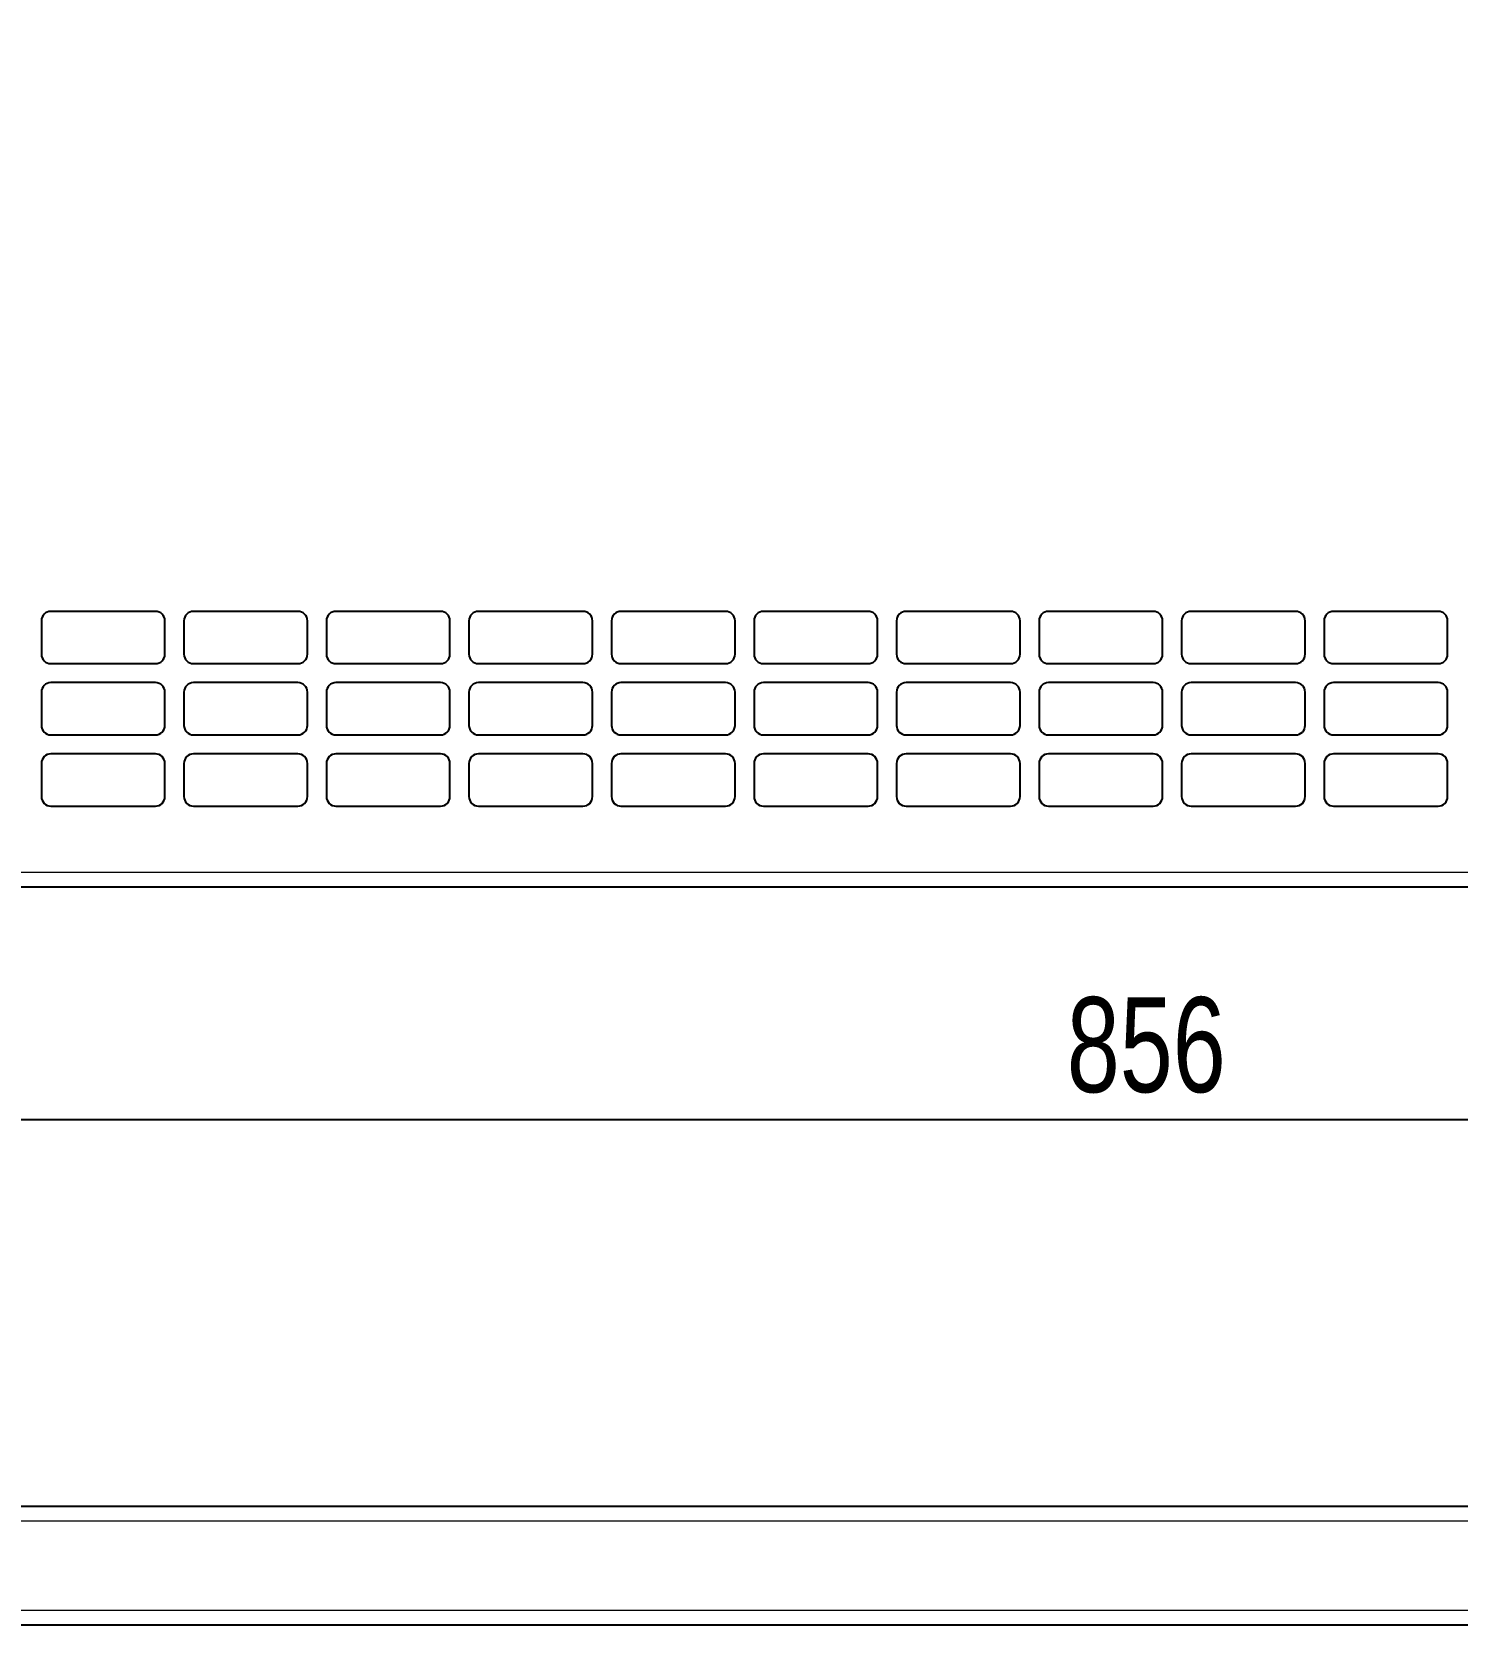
# Model space of a CAD drawing. Header units: millimetres. Extents: x -948 to 1310, y 554 to 2003.
# Drawn here: x -639.9 to -339.9, y 606.4 to 941.8 of the extents above; entities that cross this region are included whole.
import ezdxf

# ---------------------------------------------------------------- set-up
doc = ezdxf.new("R2010")
doc.units = ezdxf.units.MM
doc.layers.add('FORMAT', color=7, linetype='Continuous')
doc.styles.add('SLDTEXTSTYLE0', font='TXT', dxfattribs={"width": 0.75})
doc.dimstyles.new('SLDDIMSTYLE0', dxfattribs={"dimtxt": 20, "dimasz": 10, "dimexe": 0, "dimexo": 0.0625, "dimgap": 5, "dimtad": 2, "dimdec": 1, "dimrnd": 1e-09, "dimzin": 12, "dimdsep": 46, "dimtxsty": 'SLDTEXTSTYLE0', "dimsah": 1, "dimcen": 0.09, "dimadec": 0, "dimazin": 3, "dimtfac": 1, "dimtofl": 0, "dimtmove": 0, "dimatfit": 3, "dimfxl": 0, "dimfrac": 2, "dimtolj": 1, "dimtzin": 12, "dimarcsym": 0})

# ---------------------------------------------------------------- blocks, each defined once
blk = doc.blocks.new('_D_4')
at = {"layer": 'FORMAT'}
for p, q in [((-827.92, 1303.29), (-827.92, 711.8)), ((28.08, 1303.29), (28.08, 711.8)), ((-827.92, 712.8), (28.08, 712.8))]:
    blk.add_line(p, q, dxfattribs=at)
for points in [[(-827.92, 712.8), (-817.92, 711.26), (-817.92, 714.34)], [(28.08, 712.8), (18.08, 714.34), (18.08, 711.26)]]:
    blk.add_solid(points, dxfattribs=at)
at = {"layer": 'FORMAT', "insert": (-422.09, 738.58), "char_height": 20, "attachment_point": 1, "style": 'SLDTEXTSTYLE0'}
blk.add_mtext('856', dxfattribs=at)

msp = doc.modelspace()

# ---------------------------------------------------------------- linework, layer by layer
at = {"color": 7, "linetype": 'Continuous', "lineweight": 25}
for p, q in [((-613.92, 819.8), (-635.92, 819.8)), ((-583.92, 819.8), (-605.92, 819.8)), ((-553.92, 819.8), (-575.92, 819.8)), ((-523.92, 819.8), (-545.92, 819.8)), ((-493.92, 819.8), (-515.92, 819.8)), ((-463.92, 819.8), (-485.92, 819.8)), ((-433.92, 819.8), (-455.92, 819.8)), ((-403.92, 819.8), (-425.92, 819.8)), ((-373.92, 819.8), (-395.92, 819.8)), ((-343.92, 819.8), (-365.92, 819.8)), ((-637.92, 817.8), (-637.92, 810.8)), ((-611.92, 810.8), (-611.92, 817.8)), ((-607.92, 817.8), (-607.92, 810.8)), ((-581.92, 810.8), (-581.92, 817.8)), ((-577.92, 817.8), (-577.92, 810.8)), ((-551.92, 810.8), (-551.92, 817.8)), ((-547.92, 817.8), (-547.92, 810.8)), ((-521.92, 810.8), (-521.92, 817.8)), ((-517.92, 817.8), (-517.92, 810.8)), ((-491.92, 810.8), (-491.92, 817.8)), ((-487.92, 817.8), (-487.92, 810.8)), ((-461.92, 810.8), (-461.92, 817.8)), ((-457.92, 817.8), (-457.92, 810.8)), ((-431.92, 810.8), (-431.92, 817.8)), ((-427.92, 817.8), (-427.92, 810.8)), ((-401.92, 810.8), (-401.92, 817.8)), ((-397.92, 817.8), (-397.92, 810.8)), ((-371.92, 810.8), (-371.92, 817.8)), ((-367.92, 817.8), (-367.92, 810.8)), ((-341.92, 810.8), (-341.92, 817.8)), ((-635.92, 808.8), (-613.92, 808.8)), ((-605.92, 808.8), (-583.92, 808.8)), ((-575.92, 808.8), (-553.92, 808.8)), ((-545.92, 808.8), (-523.92, 808.8)), ((-515.92, 808.8), (-493.92, 808.8)), ((-485.92, 808.8), (-463.92, 808.8)), ((-455.92, 808.8), (-433.92, 808.8)), ((-425.92, 808.8), (-403.92, 808.8)), ((-395.92, 808.8), (-373.92, 808.8)), ((-365.92, 808.8), (-343.92, 808.8)), ((-637.92, 802.8), (-637.92, 795.8)), ((-613.92, 804.8), (-635.92, 804.8)), ((-611.92, 795.8), (-611.92, 802.8)), ((-607.92, 802.8), (-607.92, 795.8)), ((-583.92, 804.8), (-605.92, 804.8)), ((-581.92, 795.8), (-581.92, 802.8)), ((-577.92, 802.8), (-577.92, 795.8)), ((-553.92, 804.8), (-575.92, 804.8)), ((-551.92, 795.8), (-551.92, 802.8)), ((-547.92, 802.8), (-547.92, 795.8)), ((-523.92, 804.8), (-545.92, 804.8)), ((-521.92, 795.8), (-521.92, 802.8)), ((-517.92, 802.8), (-517.92, 795.8)), ((-493.92, 804.8), (-515.92, 804.8)), ((-491.92, 795.8), (-491.92, 802.8)), ((-487.92, 802.8), (-487.92, 795.8)), ((-463.92, 804.8), (-485.92, 804.8)), ((-461.92, 795.8), (-461.92, 802.8)), ((-457.92, 802.8), (-457.92, 795.8)), ((-433.92, 804.8), (-455.92, 804.8)), ((-431.92, 795.8), (-431.92, 802.8)), ((-427.92, 802.8), (-427.92, 795.8)), ((-403.92, 804.8), (-425.92, 804.8)), ((-401.92, 795.8), (-401.92, 802.8)), ((-397.92, 802.8), (-397.92, 795.8)), ((-373.92, 804.8), (-395.92, 804.8)), ((-371.92, 795.8), (-371.92, 802.8)), ((-367.92, 802.8), (-367.92, 795.8)), ((-343.92, 804.8), (-365.92, 804.8)), ((-341.92, 795.8), (-341.92, 802.8)), ((-635.92, 793.8), (-613.92, 793.8)), ((-605.92, 793.8), (-583.92, 793.8)), ((-575.92, 793.8), (-553.92, 793.8)), ((-545.92, 793.8), (-523.92, 793.8)), ((-515.92, 793.8), (-493.92, 793.8)), ((-485.92, 793.8), (-463.92, 793.8)), ((-455.92, 793.8), (-433.92, 793.8)), ((-425.92, 793.8), (-403.92, 793.8)), ((-395.92, 793.8), (-373.92, 793.8)), ((-365.92, 793.8), (-343.92, 793.8)), ((-613.92, 789.8), (-635.92, 789.8)), ((-583.92, 789.8), (-605.92, 789.8)), ((-553.92, 789.8), (-575.92, 789.8)), ((-523.92, 789.8), (-545.92, 789.8)), ((-493.92, 789.8), (-515.92, 789.8)), ((-463.92, 789.8), (-485.92, 789.8)), ((-433.92, 789.8), (-455.92, 789.8)), ((-403.92, 789.8), (-425.92, 789.8)), ((-373.92, 789.8), (-395.92, 789.8)), ((-343.92, 789.8), (-365.92, 789.8)), ((-637.92, 787.8), (-637.92, 780.8)), ((-611.92, 780.8), (-611.92, 787.8)), ((-607.92, 787.8), (-607.92, 780.8)), ((-581.92, 780.8), (-581.92, 787.8)), ((-577.92, 787.8), (-577.92, 780.8)), ((-551.92, 780.8), (-551.92, 787.8)), ((-547.92, 787.8), (-547.92, 780.8)), ((-521.92, 780.8), (-521.92, 787.8)), ((-517.92, 787.8), (-517.92, 780.8)), ((-491.92, 780.8), (-491.92, 787.8)), ((-487.92, 787.8), (-487.92, 780.8)), ((-461.92, 780.8), (-461.92, 787.8)), ((-457.92, 787.8), (-457.92, 780.8)), ((-431.92, 780.8), (-431.92, 787.8)), ((-427.92, 787.8), (-427.92, 780.8)), ((-401.92, 780.8), (-401.92, 787.8)), ((-397.92, 787.8), (-397.92, 780.8)), ((-371.92, 780.8), (-371.92, 787.8)), ((-367.92, 787.8), (-367.92, 780.8)), ((-341.92, 780.8), (-341.92, 787.8)), ((-635.92, 778.8), (-613.92, 778.8)), ((-605.92, 778.8), (-583.92, 778.8)), ((-575.92, 778.8), (-553.92, 778.8)), ((-545.92, 778.8), (-523.92, 778.8)), ((-515.92, 778.8), (-493.92, 778.8)), ((-485.92, 778.8), (-463.92, 778.8)), ((-455.92, 778.8), (-433.92, 778.8)), ((-425.92, 778.8), (-403.92, 778.8)), ((-395.92, 778.8), (-373.92, 778.8)), ((-365.92, 778.8), (-343.92, 778.8)), ((-799.97, 761.79), (0.63, 761.79)), ((14.58, 631.38), (-814.42, 631.38)), ((11.73, 606.38), (-811.47, 606.38))]:
    msp.add_line(p, q, dxfattribs=at)
at = {"color": 8, "linetype": 'Continuous', "lineweight": 18}
for p, q in [((-799.97, 764.89), (0.63, 764.89)), ((14.58, 628.28), (-814.42, 628.28)), ((12.05, 609.48), (-811.8, 609.48))]:
    msp.add_line(p, q, dxfattribs=at)
at = {"color": 7, "linetype": 'Continuous', "lineweight": 25}
for centre, start, end in [((-635.92, 817.8), 90, 180), ((-613.92, 817.8), 0, 90), ((-605.92, 817.8), 90, 180), ((-583.92, 817.8), 0, 90), ((-575.92, 817.8), 90, 180), ((-553.92, 817.8), 0, 90), ((-545.92, 817.8), 90, 180), ((-523.92, 817.8), 0, 90), ((-515.92, 817.8), 90, 180), ((-493.92, 817.8), 0, 90), ((-485.92, 817.8), 90, 180), ((-463.92, 817.8), 0, 90), ((-455.92, 817.8), 90, 180), ((-433.92, 817.8), 0, 90), ((-425.92, 817.8), 90, 180), ((-403.92, 817.8), 0, 90), ((-395.92, 817.8), 90, 180), ((-373.92, 817.8), 0, 90), ((-365.92, 817.8), 90, 180), ((-343.92, 817.8), 0, 90), ((-635.92, 810.8), 180, 270), ((-613.92, 810.8), 270, 0), ((-605.92, 810.8), 180, 270), ((-583.92, 810.8), 270, 0), ((-575.92, 810.8), 180, 270), ((-553.92, 810.8), 270, 0), ((-545.92, 810.8), 180, 270), ((-523.92, 810.8), 270, 0), ((-515.92, 810.8), 180, 270), ((-493.92, 810.8), 270, 0), ((-485.92, 810.8), 180, 270), ((-463.92, 810.8), 270, 0), ((-455.92, 810.8), 180, 270), ((-433.92, 810.8), 270, 0), ((-425.92, 810.8), 180, 270), ((-403.92, 810.8), 270, 0), ((-395.92, 810.8), 180, 270), ((-373.92, 810.8), 270, 0), ((-365.92, 810.8), 180, 270), ((-343.92, 810.8), 270, 0), ((-635.92, 802.8), 90, 180), ((-613.92, 802.8), 0, 90), ((-605.92, 802.8), 90, 180), ((-583.92, 802.8), 0, 90), ((-575.92, 802.8), 90, 180), ((-553.92, 802.8), 0, 90), ((-545.92, 802.8), 90, 180), ((-523.92, 802.8), 0, 90), ((-515.92, 802.8), 90, 180), ((-493.92, 802.8), 0, 90), ((-485.92, 802.8), 90, 180), ((-463.92, 802.8), 0, 90), ((-455.92, 802.8), 90, 180), ((-433.92, 802.8), 0, 90), ((-425.92, 802.8), 90, 180), ((-403.92, 802.8), 0, 90), ((-395.92, 802.8), 90, 180), ((-373.92, 802.8), 0, 90), ((-365.92, 802.8), 90, 180), ((-343.92, 802.8), 0, 90), ((-635.92, 795.8), 180, 270), ((-613.92, 795.8), 270, 0), ((-605.92, 795.8), 180, 270), ((-583.92, 795.8), 270, 0), ((-575.92, 795.8), 180, 270), ((-553.92, 795.8), 270, 0), ((-545.92, 795.8), 180, 270), ((-523.92, 795.8), 270, 0), ((-515.92, 795.8), 180, 270), ((-493.92, 795.8), 270, 0), ((-485.92, 795.8), 180, 270), ((-463.92, 795.8), 270, 0), ((-455.92, 795.8), 180, 270), ((-433.92, 795.8), 270, 0), ((-425.92, 795.8), 180, 270), ((-403.92, 795.8), 270, 0), ((-395.92, 795.8), 180, 270), ((-373.92, 795.8), 270, 0), ((-365.92, 795.8), 180, 270), ((-343.92, 795.8), 270, 0), ((-635.92, 787.8), 90, 180), ((-613.92, 787.8), 0, 90), ((-605.92, 787.8), 90, 180), ((-583.92, 787.8), 0, 90), ((-575.92, 787.8), 90, 180), ((-553.92, 787.8), 0, 90), ((-545.92, 787.8), 90, 180), ((-523.92, 787.8), 0, 90), ((-515.92, 787.8), 90, 180), ((-493.92, 787.8), 0, 90), ((-485.92, 787.8), 90, 180), ((-463.92, 787.8), 0, 90), ((-455.92, 787.8), 90, 180), ((-433.92, 787.8), 0, 90), ((-425.92, 787.8), 90, 180), ((-403.92, 787.8), 0, 90), ((-395.92, 787.8), 90, 180), ((-373.92, 787.8), 0, 90), ((-365.92, 787.8), 90, 180), ((-343.92, 787.8), 0, 90), ((-635.92, 780.8), 180, 270), ((-613.92, 780.8), 270, 0), ((-605.92, 780.8), 180, 270), ((-583.92, 780.8), 270, 0), ((-575.92, 780.8), 180, 270), ((-553.92, 780.8), 270, 0), ((-545.92, 780.8), 180, 270), ((-523.92, 780.8), 270, 0), ((-515.92, 780.8), 180, 270), ((-493.92, 780.8), 270, 0), ((-485.92, 780.8), 180, 270), ((-463.92, 780.8), 270, 0), ((-455.92, 780.8), 180, 270), ((-433.92, 780.8), 270, 0), ((-425.92, 780.8), 180, 270), ((-403.92, 780.8), 270, 0), ((-395.92, 780.8), 180, 270), ((-373.92, 780.8), 270, 0), ((-365.92, 780.8), 180, 270), ((-343.92, 780.8), 270, 0)]:
    msp.add_arc(centre, 2, start, end, dxfattribs=at)

# ---------------------------------------------------------------- dimensions: what is measured, and where the dimension line sits
at = {"layer": 'FORMAT'}
dim = msp.add_linear_dim(base=(28.08, 712.8), p1=(-827.92, 1303.3), p2=(28.08, 1303.3), angle=0, dimstyle='SLDDIMSTYLE0', dxfattribs=at)
dim.commit()
dim.dimension.update_dxf_attribs({"geometry": '_D_4', "text_midpoint": (-399.92, 712.8), "dimtype": 160})

doc.saveas('drawing.dxf')
